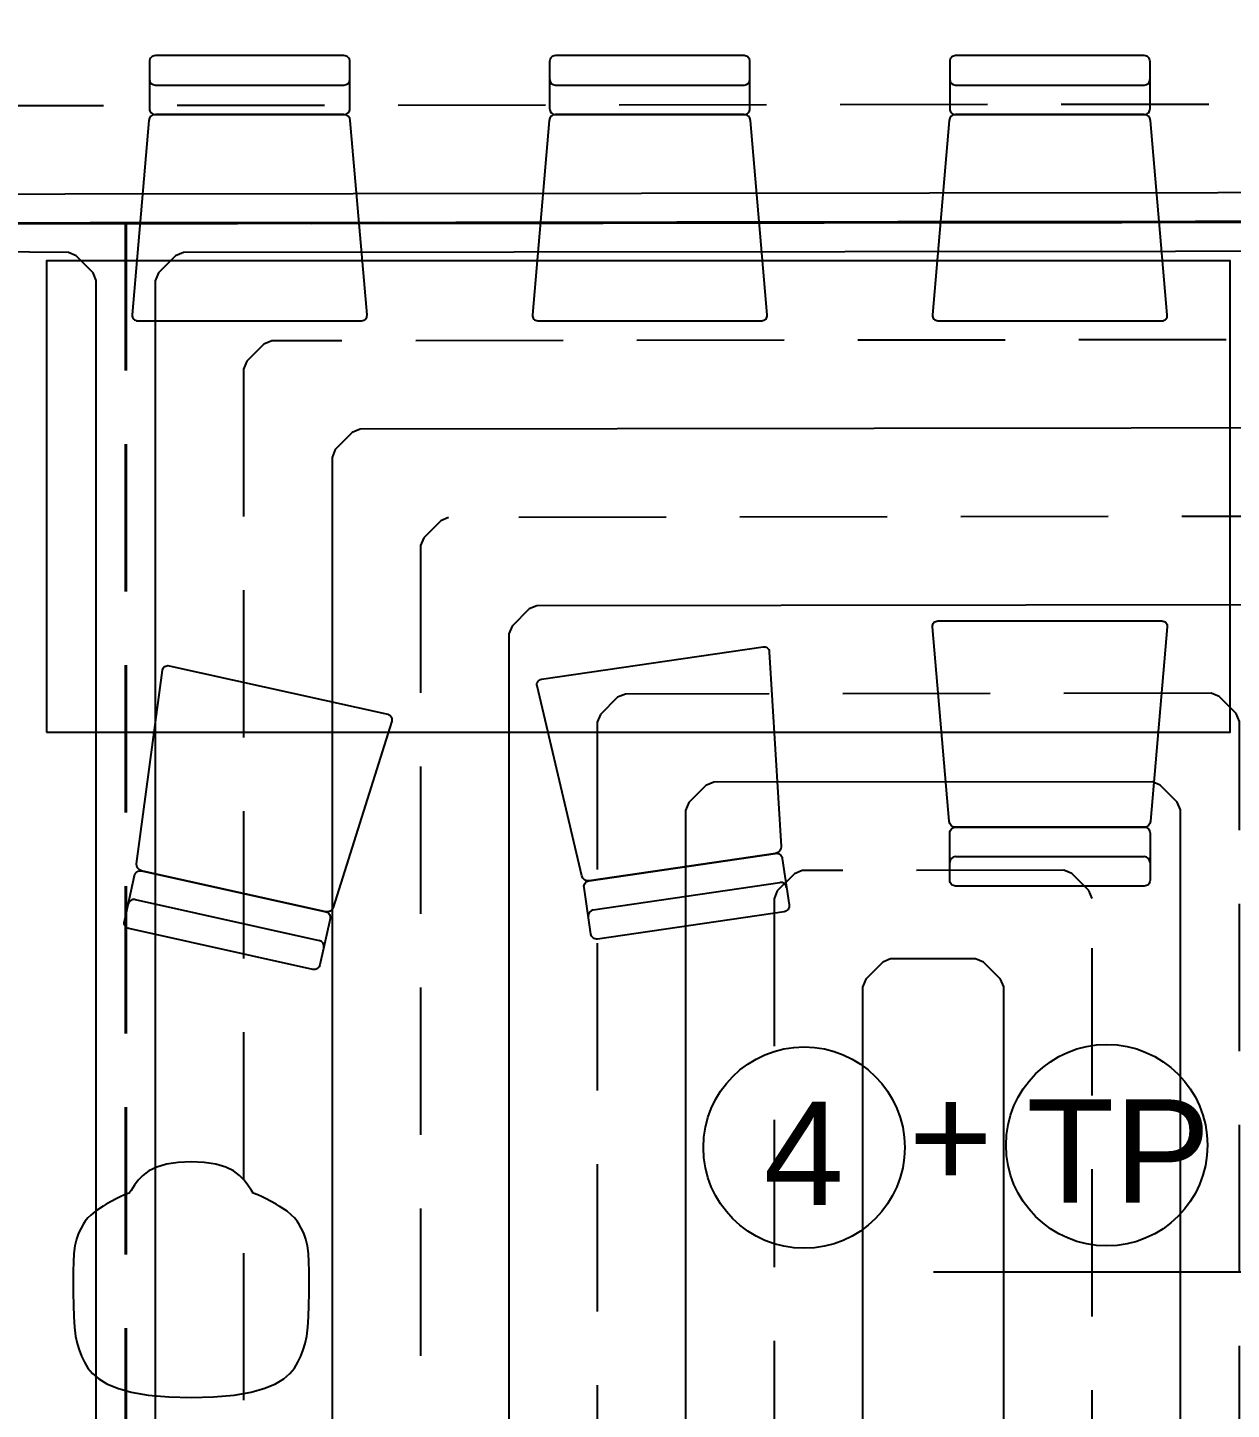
# Model space of a CAD drawing. Header units: millimetres. Extents: x 1046 to 74297, y -4150 to 54562.
# Drawn here: x 24183 to 26226, y 13395 to 15740 of the extents above; entities that cross this region are included whole.
import ezdxf

# ---------------------------------------------------------------- set-up
doc = ezdxf.new("R2010")
doc.units = ezdxf.units.MM
doc.linetypes.add('DASH', pattern=[75, 50, -25])
for name, color, linetype in [('Interiér - nábytok', 252, 'Continuous'), ('OKRAJOV__DILAT_CIA_PDL', 2, 'Continuous'), ('PODLAHOVKA', 7, 'Continuous'), ('TABU_KY', 7, 'Continuous'), ('vyk-privod2', 7, 'Continuous')]:
    doc.layers.add(name, color=color, linetype=linetype)
doc.layers.add('vyk_POPIS', color=7, linetype='Continuous', lineweight=20)
doc.styles.add('ARIAL', font='arial.ttf')

# ---------------------------------------------------------------- blocks, each defined once
blk = doc.blocks.new('Jídelní židle 03 27[20]_1', base_point=(765157, 782921))
at = {"layer": 'Interiér - nábytok'}
blk.add_line((767157, 802921), (783157, 802921), dxfattribs=at)
at = {"layer": 'Interiér - nábytok', "flags": 128}
for points in [[(766657, 800921, 0.4142136), (767157, 800421), (783157, 800421, 0.4142136), (783657, 800921), (783657, 804921, 0.4142136), (783157, 805421), (767157, 805421, 0.4142136), (766657, 804921)], [(765200, 783419, 0.4394851), (765657, 782921), (784657, 782921, 0.4394851), (785115, 783419), (783700, 799922, 0.3893857), (783157, 800421), (767157, 800421, 0.3893857), (766615, 799922)]]:
    blk.add_lwpolyline(points, format="xyb", close=True, dxfattribs=at)
at = {"layer": 'Interiér - nábytok'}
for centre, start, end in [((767157, 803421), 180, 270), ((783157, 803421), 270, 0)]:
    blk.add_arc(centre, 500, start, end, dxfattribs=at)
blk = doc.blocks.new('Jídelní židle 03 27[21]_1', base_point=(731213, 782921))
at = {"layer": 'Interiér - nábytok'}
blk.add_line((733213, 802921), (749213, 802921), dxfattribs=at)
at = {"layer": 'Interiér - nábytok', "flags": 128}
for points in [[(732713, 800921, 0.4142136), (733213, 800421), (749213, 800421, 0.4142136), (749713, 800921), (749713, 804921, 0.4142136), (749213, 805421), (733213, 805421, 0.4142136), (732713, 804921)], [(731256, 783419, 0.4394851), (731713, 782921), (750713, 782921, 0.4394851), (751170, 783419), (749756, 799922, 0.3893857), (749213, 800421), (733213, 800421, 0.3893857), (732670, 799922)]]:
    blk.add_lwpolyline(points, format="xyb", close=True, dxfattribs=at)
at = {"layer": 'Interiér - nábytok'}
for centre, start, end in [((733213, 803421), 180, 270), ((749213, 803421), 270, 0)]:
    blk.add_arc(centre, 500, start, end, dxfattribs=at)
blk = doc.blocks.new('Jídelní židle 03 27[22]_1', base_point=(697269, 782921))
at = {"layer": 'Interiér - nábytok'}
blk.add_line((699269, 802921), (715269, 802921), dxfattribs=at)
at = {"layer": 'Interiér - nábytok', "flags": 128}
for points in [[(698769, 800921, 0.4142136), (699269, 800421), (715269, 800421, 0.4142136), (715769, 800921), (715769, 804921, 0.4142136), (715269, 805421), (699269, 805421, 0.4142136), (698769, 804921)], [(697311, 783419, 0.4394851), (697769, 782921), (716769, 782921, 0.4394851), (717226, 783419), (715811, 799922, 0.3893857), (715269, 800421), (699269, 800421, 0.3893857), (698726, 799922)]]:
    blk.add_lwpolyline(points, format="xyb", close=True, dxfattribs=at)
at = {"layer": 'Interiér - nábytok'}
for centre, start, end in [((699269, 803421), 180, 270), ((715269, 803421), 270, 0)]:
    blk.add_arc(centre, 500, start, end, dxfattribs=at)
blk = doc.blocks.new('Jídelní židle 03 27[23]_1', base_point=(765157, 757452))
at = {"layer": 'Interiér - nábytok'}
blk.add_line((767157, 737452), (783157, 737452), dxfattribs=at)
at = {"layer": 'Interiér - nábytok', "flags": 128}
for points in [[(765200, 756954, -0.4394851), (765657, 757452), (784657, 757452, -0.4394851), (785115, 756954), (783700, 740450, -0.3893857), (783157, 739952), (767157, 739952, -0.3893857), (766615, 740450)], [(766657, 739452, -0.4142136), (767157, 739952), (783157, 739952, -0.4142136), (783657, 739452), (783657, 735452, -0.4142136), (783157, 734952), (767157, 734952, -0.4142136), (766657, 735452)]]:
    blk.add_lwpolyline(points, format="xyb", close=True, dxfattribs=at)
at = {"layer": 'Interiér - nábytok'}
for centre, start, end in [((767157, 736952), 90, 180), ((783157, 736952), 0, 90)]:
    blk.add_arc(centre, 500, start, end, dxfattribs=at)
blk = doc.blocks.new('Jídelní židle 03 27[24]_1', base_point=(731534, 752426))
at = {"layer": 'Interiér - nábytok'}
blk.add_line((736422, 732930), (752252, 735258), dxfattribs=at)
at = {"layer": 'Interiér - nábytok', "flags": 128}
for points in [[(731648, 751940, -0.4394851), (732028, 752499), (750826, 755263, -0.4394851), (751351, 754837), (752353, 738303, -0.3893857), (751888, 737731), (736059, 735403, -0.3893857), (735449, 735817)], [(735637, 734836, -0.4142136), (736059, 735403), (751888, 737731, -0.4142136), (752456, 737309), (753038, 733352, -0.4142136), (752616, 732784), (736786, 730457, -0.4142136), (736219, 730879)]]:
    blk.add_lwpolyline(points, format="xyb", close=True, dxfattribs=at)
at = {"layer": 'Interiér - nábytok'}
for centre, start, end in [((752325, 734763), 8.36589, 98.36589), ((736495, 732435), 98.36589, 188.36589)]:
    blk.add_arc(centre, 500, start, end, dxfattribs=at)
blk = doc.blocks.new('Jídelní židle 03 27[25]_1', base_point=(699948, 753761))
at = {"layer": 'Interiér - nábytok'}
blk.add_line((697561, 733803), (713179, 730331), dxfattribs=at)
at = {"layer": 'Interiér - nábytok', "flags": 128}
for points in [[(699882, 753265, -0.4394851), (700436, 753652), (718984, 749529, -0.4394851), (719322, 748943), (714360, 733140, -0.3893857), (713722, 732771), (698103, 736244, -0.3893857), (697681, 736848)], [(697507, 735864, -0.4142136), (698103, 736244), (713722, 732771, -0.4142136), (714101, 732175), (713233, 728270, -0.4142136), (712637, 727891), (697018, 731363, -0.4142136), (696639, 731959)]]:
    blk.add_lwpolyline(points, format="xyb", close=True, dxfattribs=at)
at = {"layer": 'Interiér - nábytok'}
for centre, start, end in [((697452, 733315), 77.46673, 167.46673), ((713071, 729843), 347.46673, 77.46673)]:
    blk.add_arc(centre, 500, start, end, dxfattribs=at)
blk = doc.blocks.new('Skandinávská židle 03 27[65]_1', base_point=(692308, 691561))
at = {"layer": 'Interiér - nábytok', "flags": 128}
blk.add_lwpolyline([(692318, 699403), (692347, 698418), (692405, 697522), (692502, 696778), (692637, 696147), (692807, 695592), (693012, 695075), (693249, 694558), (693548, 694057), (693940, 693585), (694460, 693141), (695148, 692723), (696051, 692343), (697220, 692015), (698668, 691762), (700414, 691611), (702308, 691561), (704202, 691611), (705948, 691762), (707397, 692015), (708565, 692343), (709469, 692723), (710157, 693141), (710677, 693585), (711068, 694057), (711368, 694558), (711605, 695075), (711809, 695592), (711980, 696147), (712114, 696778), (712211, 697522), (712270, 698418), (712299, 699403), (712308, 700415), (712307, 701392), (712307, 702272), (712291, 703064), (712250, 703776), (712168, 704417), (712032, 704994), (711856, 705505), (711652, 705943), (711433, 706305), (711291, 706522), (711076, 706804), (710832, 707025), (710438, 707364), (709781, 707806), (709522, 707979), (708625, 708452), (708335, 708596), (707966, 708744), (707575, 708906), (707414, 709132), (707121, 709573), (706803, 710000), (706412, 710407), (705903, 710782), (705236, 711108), (704403, 711359), (703398, 711510), (702308, 711560), (701218, 711510), (700214, 711359), (699381, 711108), (698713, 710782), (698205, 710407), (697813, 710000), (697496, 709573), (697203, 709132), (697041, 708906), (696651, 708744), (696281, 708596), (695992, 708452), (695095, 707979), (694835, 707806), (694179, 707364), (693785, 707025), (693541, 706804), (693325, 706522), (693183, 706305), (692964, 705943), (692761, 705505), (692584, 704994), (692449, 704417), (692367, 703776), (692325, 703064), (692310, 702272), (692309, 701392), (692308, 700415)], close=True, dxfattribs=at)
blk = doc.blocks.new('Jídelní stůl 01 27[66]_1', base_point=(690041, 748001))
at = {"layer": 'Interiér - nábytok'}
for p, q in [((790447, 788001), (690041, 788001)), ((690041, 788001), (690041, 748001)), ((790447, 748001), (790447, 788001)), ((690041, 748001), (790447, 748001))]:
    blk.add_line(p, q, dxfattribs=at)
at = {"layer": 'Interiér - nábytok', "flags": 128}
blk.add_lwpolyline([(690041, 748001), (790447, 748001), (790447, 788001), (690041, 788001)], close=True, dxfattribs=at)
blk = doc.blocks.new('A$Ca9295a0e')
at = {"layer": 'Interiér - nábytok', "xscale": 0.02, "yscale": 0.02, "zscale": 0.02}
for name, p in [('Jídelní židle 03 27[22]_1', (13895.4, 13931)), ('Jídelní židle 03 27[21]_1', (14574.3, 13931)), ('Jídelní židle 03 27[20]_1', (15253.2, 13931)), ('Jídelní stůl 01 27[66]_1', (13750.9, 13232.6)), ('Jídelní židle 03 27[23]_1', (15253.2, 13421.7)), ('Jídelní židle 03 27[24]_1', (14580.7, 13321.1)), ('Jídelní židle 03 27[25]_1', (13949, 13347.8)), ('Skandinávská židle 03 27[65]_1', (13796.2, 12103.8))]:
    blk.add_blockref(name, p, dxfattribs=at)
blk = doc.blocks.new('A$Cacebdfa7')
blk.add_blockref('A$Ca9295a0e', (2747.1, 1041.4))
at = {"layer": 'OKRAJOV__DILAT_CIA_PDL', "color": 116, "linetype": 'DASH', "lineweight": 40, "ltscale": 5, "true_color": 0x136734}
blk.add_line((16632.3, 15137.9), (16632.3, 10634.9), dxfattribs=at)
for points in [[(19072.1, 19634.9), (14192.5, 19634.9), (14192.5, 15134.9), (19072.1, 15140.9), (19072.1, 19634.9)], [(19072.1, 15140.9), (14192.5, 15134.9), (14192.5, 10634.9), (19072.1, 10634.9), (19072.1, 15140.9)]]:
    blk.add_lwpolyline(points, dxfattribs=at)
at = {"layer": 'PODLAHOVKA', "color": 12, "ltscale": 5}
for points in [[(14572.1, 15185.4), (18974.3, 15190.8), (18987.6, 15196.4), (19016.5, 15225.3), (19022.1, 15238.6), (19022.1, 17545.2)], [(16582.3, 10932.7), (16582.3, 15040.5), (16576.9, 15053.7), (16548.1, 15082.7), (16534.9, 15088.3), (15605.1, 15096.4), (15602.2, 15099.3), (15602.2, 15102.1), (15599.4, 15105), (14761.8, 15105), (14750.7, 15100.4), (14726.6, 15076.3), (14722, 15065.2), (14722, 14391), (14722.1, 14359), (14722.1, 11232.7)], [(19022.1, 10732.7), (19022.1, 15043), (19016.5, 15056.4), (18987.5, 15085.3), (18974.2, 15090.8), (16730, 15088.1), (16716.7, 15082.5), (16687.8, 15053.6), (16682.3, 15040.2), (16682.3, 11032.7)], [(18822.1, 11032.7), (18822.1, 14742.8), (18816.5, 14756.1), (18787.5, 14785.1), (18774.2, 14790.6), (17030, 14788.4), (17016.7, 14782.9), (16987.8, 14753.9), (16982.3, 14740.6), (16982.3, 11332.7)], [(18622.1, 11332.7), (18622.1, 14442.5), (18616.5, 14455.9), (18587.5, 14484.8), (18574.2, 14490.3), (17330, 14488.8), (17316.7, 14483.3), (17287.8, 14454.3), (17282.3, 14441), (17282.3, 11632.7)], [(18422.1, 11632.7), (18422.1, 14142.3), (18416.5, 14155.6), (18387.5, 14184.6), (18374.2, 14190.1), (17630, 14189.2), (17616.7, 14183.6), (17587.8, 14154.7), (17582.3, 14141.4), (17582.3, 11932.7)], [(18122.1, 11932.7), (18122.1, 13841.9), (18116.5, 13855.3), (18087.5, 13884.2), (18074.2, 13889.7), (17930, 13889.5), (17916.7, 13884), (17887.8, 13855), (17882.3, 13841.7), (17882.3, 12962.2)]]:
    blk.add_lwpolyline(points, dxfattribs=at)
at = {"layer": 'PODLAHOVKA', "color": 172, "linetype": 'DASH', "ltscale": 5}
for points in [[(14422.1, 15185.2), (14421.9, 15287.4), (14427.4, 15300.7), (14456.4, 15329.7), (14469.7, 15335.3), (18874.3, 15340.7), (18887.6, 15346.2), (18916.5, 15375.2), (18922.1, 15388.5), (18922.1, 17395.2)], [(18922.1, 10882.7), (18922.1, 14892.9), (18916.5, 14906.2), (18887.5, 14935.2), (18874.2, 14940.7), (16880, 14938.2), (16866.7, 14932.7), (16837.8, 14903.8), (16832.3, 14890.4), (16832.3, 11182.7)], [(18722.1, 11182.7), (18722.1, 14592.6), (18716.5, 14606), (18687.5, 14634.9), (18674.2, 14640.5), (17180, 14638.6), (17166.7, 14633.1), (17137.8, 14604.1), (17132.3, 14590.8), (17132.3, 11482.7)], [(18522.1, 11482.7), (18522.1, 14292.4), (18516.5, 14305.7), (18487.5, 14334.7), (18474.2, 14340.2), (17480, 14339), (17466.7, 14333.5), (17437.8, 14304.5), (17432.3, 14291.2), (17432.3, 11782.7)], [(18272.1, 11782.7), (18272.1, 13992.1), (18266.5, 14005.4), (18237.5, 14034.4), (18224.2, 14039.9), (17780, 14039.4), (17766.7, 14033.8), (17737.8, 14004.9), (17732.3, 13991.5), (17732.3, 12082.7)]]:
    blk.add_lwpolyline(points, dxfattribs=at)
at = {"layer": 'TABU_KY', "color": 5}
blk.add_line((19743.7, 13358), (18002.8, 13358), dxfattribs=at)

msp = doc.modelspace()

# ---------------------------------------------------------------- block references
msp.add_blockref('A$Cacebdfa7', (7717.6, 270))

# ---------------------------------------------------------------- next in the draw order: linework, layer by layer
at = {"layer": 'vyk-privod2'}
for centre in [(25500.8, 13839.3), (26014.4, 13843.4, 23163.2)]:
    msp.add_circle(centre, 170.9, dxfattribs=at)

# ---------------------------------------------------------------- next in the draw order: texts
at = {"layer": 'vyk_POPIS', "lineweight": 35, "style": 'ARIAL'}
for s, p in [(' 4', (25364.3, 13742.1)), ('+', (25678.3, 13770.1)), ('TP', (25877.9, 13746.1, 23163.2))]:
    msp.add_text(s, height=175, rotation=360, dxfattribs=at).set_placement(p)

doc.saveas('drawing.dxf')
